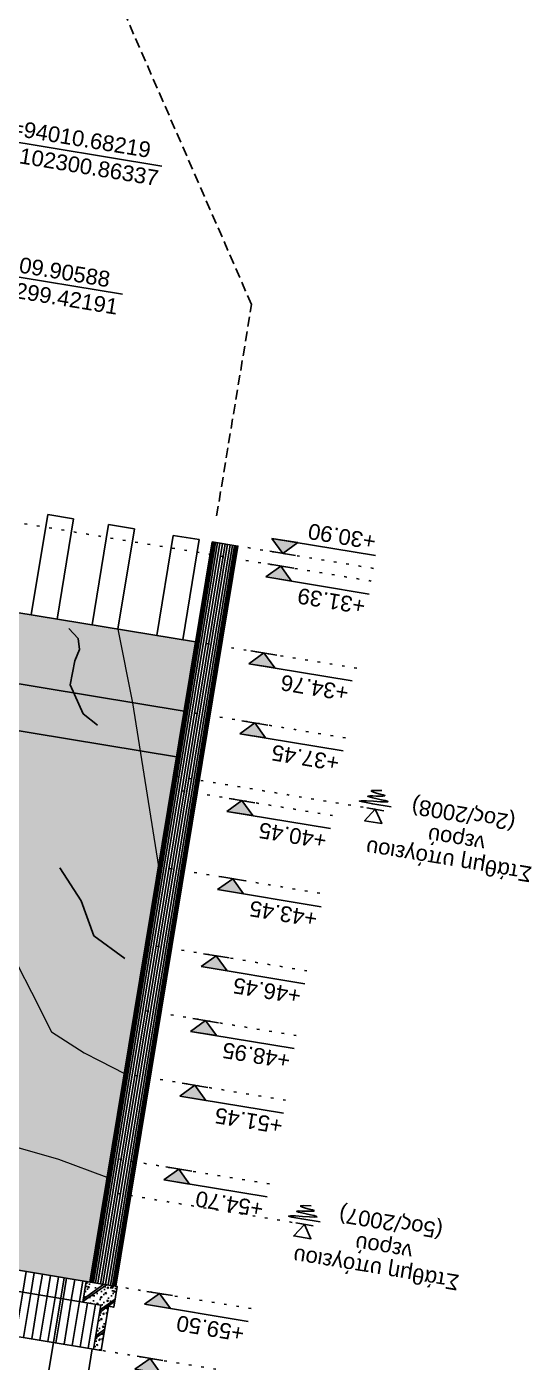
# Model space of a CAD drawing. Header units: metres. Extents: x 93017 to 94633, y 101979 to 102793.
# Drawn here: x 94247.6 to 94266.4, y 102216 to 102266.9 of the extents above; entities that cross this region are included whole.
import ezdxf
from ezdxf.enums import TextEntityAlignment as Align

# ---------------------------------------------------------------- set-up
doc = ezdxf.new("R2010")
doc.units = ezdxf.units.M
doc.header["$LTSCALE"] = 0.75
doc.header["$MEASUREMENT"] = 0
doc.linetypes.add('DASHED', pattern=[0.75, 0.5, -0.25])
doc.linetypes.add('SDOT1', pattern=[1, 0, -1])
for name, color, linetype in [('A-LEVELS', 2, 'Continuous'), ('OTM Hatch 0.15', 1, 'Continuous'), ('OTM Leaders', 2, 'Continuous'), ('OTM Line 0.15', 1, 'Continuous'), ('OTM Line 0.25', 2, 'Continuous'), ('OTM Line Dots 0.25', 2, 'SDOT1'), ('OTM Line Rock 0.50', 3, 'ROCKIN'), ('OTM Solid 253', 253, 'Continuous'), ('OTM Text 0.25', 2, 'Continuous'), ('ΚΑΤΑΣΚΕΥΗ', 7, 'Continuous')]:
    doc.layers.add(name, color=color, linetype=linetype)
doc.layers.add('contacts', color=2, linetype='Continuous', lineweight=20)
doc.layers.add('ΣΥΟ', color=170, linetype='Continuous', lineweight=25)
doc.styles.add('ARIAL', font='ARIAL.TTF')
doc.styles.add('DIM', font='wgsimpl.shx', dxfattribs={"width": 0.85})
doc.styles.add('WG-SIMPL', font='ugsimpl.shx', dxfattribs={"width": 1.05})
doc.linetypes.add('ROCKIN', pattern='A,0.0001,-0.2,[131,ltypeshp.shx,S=0.2,R=180,X=0.2,Y=0],-0.2,1,-0.1,[131,ltypeshp.shx,S=0.1,R=180,X=0.1,Y=0],-0.1,0.5,-0.05,[131,ltypeshp.shx,S=0.05,R=180,X=0.05,Y=0],-0.05,0.5', length=2.7001)
doc.dimstyles.new('Metro 1 to 100', dxfattribs={"dimtxt": 0.4, "dimasz": 0.3, "dimexe": 0, "dimexo": 0, "dimgap": 0.15, "dimtad": 1, "dimzin": 1, "dimdsep": 46, "dimtxsty": 'DIM', "dimcen": 0, "dimclrd": 256, "dimclre": 256, "dimclrt": 256, "dimadec": 0, "dimazin": 0, "dimtfac": 0.002556, "dimtmove": 2, "dimatfit": 0, "dimfxl": 0, "dimtolj": 1, "dimtzin": 0, "dimlwe": -1, "dimarcsym": 0})
pattern_1 = [(260.62593, (93730.02725, 102591.48373), (0.30832687, -0.05089984), [])]

# ---------------------------------------------------------------- blocks, each defined once
blk = doc.blocks.new('Level L')
at = {"layer": 'A-LEVELS'}
blk.add_hatch(color=256, dxfattribs=at).paths.add_polyline_path([(0.25, 0.25), (0, 0), (-0.25, 0.25)])
for p, q in [((0.25, 0.25), (-1.75, 0.25)), ((0.25, 0), (-0.25, 0))]:
    blk.add_line(p, q, dxfattribs=at)
blk.add_lwpolyline([(0.25, 0.25), (0, 0), (-0.25, 0.25)], close=True, dxfattribs=at)
at = {"layer": 'A-LEVELS', "style": 'WG-SIMPL', "width": 1.05}
blk.add_attdef('±000.00', (-1.713, 0.351), '', height=0.3, rotation=360, dxfattribs=at)

msp = doc.modelspace()

# ---------------------------------------------------------------- hatches: boundary and pattern name
at = {"lineweight": -3, "true_color": 0xdebd9c}
msp.add_hatch(color=31, dxfattribs=at).paths.add_polyline_path([(94175.272, 102232.403), (94176.187, 102233.104), (94177.521, 102234.126), (94178.738, 102235.058), (94179.406, 102235.779), (94179.946, 102236.375), (94180.568, 102237.053), (94181.412, 102237.977), (94181.652, 102238.26), (94182.363, 102238.52), (94182.983, 102238.28), (94183.397, 102237.723), (94184.956, 102237.955), (94186.396, 102238.722), (94186.862, 102239.075), (94188.323, 102239.933), (94189.513, 102241.003), (94190.704, 102242.074), (94192.872, 102242.932), (94195.041, 102243.79), (94198.865, 102243.767), (94200.571, 102243.757), (94202.665, 102244.5), (94203.724, 102244.775), (94204.363, 102244.941), (94205.895, 102245.647), (94206.882, 102245.484), (94207.533, 102246.468), (94208.469, 102247.883), (94209.771, 102250.708), (94211.317, 102253.934), (94219.759, 102252.54), (94220.353, 102248.979), (94221.055, 102248.864), (94220.087, 102247.755), (94219.9, 102247.539), (94219.759, 102247.158), (94219.448, 102246.908), (94218.693, 102246.301), (94217.863, 102245.867), (94216.611, 102245.213), (94215.892, 102244.809), (94214.775, 102244.181), (94213.624, 102243.352), (94213.049, 102242.937), (94210.971, 102241.768), (94209.294, 102240.812), (94207.878, 102240.037), (94209.274, 102239.059), (94209.851, 102238.913), (94211.488, 102239.218), (94213.04, 102239.814), (94213.769, 102240.094), (94215.257, 102240.962), (94217.499, 102242.27), (94219.667, 102243.536), (94220.74, 102244.162), (94223.079, 102245.094), (94224.328, 102245.645), (94227.343, 102245.705), (94229.02, 102245.014), (94229.602, 102244.774), (94229.971, 102243.715), (94231.414, 102242.565), (94230.362, 102244.616), (94230.69, 102245.917), (94230.823, 102246.446), (94231.021, 102247.231), (94232.472, 102246.994), (94235.955, 102246.423), (94239.902, 102245.776), (94242.863, 102245.291), (94242.993, 102244.503), (94243.209, 102243.958), (94243.21, 102243.301), (94242.898, 102242.87), (94242.82, 102242.4), (94243.386, 102240.769), (94243.621, 102240.673), (94244.092, 102239.341), (94244.729, 102237.537), (94245.233, 102236.112), (94246.027, 102233.862), (94246.466, 102232.745), (94246.755, 102232.133), (94247.794, 102230.096), (94248.559, 102228.594), (94249.801, 102227.786), (94250.403, 102227.485), (94251.336, 102226.996), (94250.683, 102223.037), (94248.839, 102223.719), (94247.112, 102224.221), (94245.689, 102225.07), (94244.755, 102225.49), (94243.206, 102225.882), (94241.261, 102226.376), (94239.912, 102226.717), (94238.427, 102227.106), (94236.973, 102227.37), (94235.367, 102227.511), (94234.453, 102227.476), (94232.971, 102227.386), (94232.203, 102227.322), (94231.303, 102227.454), (94229.294, 102227.748), (94227.84, 102227.961), (94225.752, 102228.21), (94222.522, 102228.594), (94220.539, 102228.831), (94219.54, 102228.949), (94218.703, 102228.759), (94217.629, 102228.119), (94217.198, 102227.862), (94216.001, 102227.465), (94215.55, 102227.351), (94214.305, 102227.296), (94213.545, 102227.422), (94212.569, 102227.751), (94211.129, 102228.237), (94210.17, 102228.565), (94209.229, 102229.007), (94207.767, 102229.695), (94206.844, 102229.906), (94205.379, 102230.242), (94203.427, 102230.7), (94202.085, 102231.029), (94200.956, 102231.076), (94199.993, 102231.115), (94198.467, 102231.35), (94196.984, 102231.578), (94196.493, 102231.671), (94195.118, 102231.973), (94193.882, 102232.233), (94192.646, 102232.351), (94191.15, 102232.495), (94189.123, 102232.499), (94186.93, 102231.495), (94185.901, 102231.4), (94184.062, 102231.231), (94182.874, 102231.479), (94180.911, 102231.868), (94180.42, 102231.964), (94178.932, 102232.164), (94177.547, 102232.35)])
at = {"lineweight": -3}
msp.add_hatch(color=43, dxfattribs=at).paths.add_polyline_path([(94251.093, 102243.942), (94242.863, 102245.291), (94242.993, 102244.503), (94243.209, 102243.958), (94243.21, 102243.301), (94242.898, 102242.87), (94242.82, 102242.4), (94243.386, 102240.769), (94243.621, 102240.673), (94245.131, 102236.4), (94246.027, 102233.862), (94246.544, 102232.547), (94248.559, 102228.594), (94249.46, 102228.007), (94249.801, 102227.786), (94250.403, 102227.485), (94251.336, 102226.996), (94252.151, 102231.93), (94252.639, 102234.89), (94252.141, 102238.012), (94251.643, 102241.135)])
at = {"lineweight": -3, "true_color": 0xffb870}
msp.add_hatch(color=31, dxfattribs=at).paths.add_polyline_path([(94250.025, 102219.053), (94250.683, 102223.037), (94248.839, 102223.719), (94247.112, 102224.221), (94245.689, 102225.07), (94244.755, 102225.49), (94243.206, 102225.882), (94241.261, 102226.376), (94239.315, 102226.869), (94238.427, 102227.106), (94236.973, 102227.37), (94235.367, 102227.511), (94233.328, 102227.416), (94232.203, 102227.322), (94227.343, 102228.02), (94225.255, 102228.269), (94221.036, 102228.771), (94219.54, 102228.949), (94218.608, 102228.737), (94217.629, 102228.119), (94217.198, 102227.862), (94215.55, 102227.351), (94214.305, 102227.296), (94213.545, 102227.422), (94210.649, 102228.398), (94210.17, 102228.565), (94207.767, 102229.695), (94205.379, 102230.242), (94202.085, 102231.029), (94199.996, 102231.115), (94196.984, 102231.578), (94193.882, 102232.233), (94191.15, 102232.495), (94189.123, 102232.499), (94186.93, 102231.495), (94184.062, 102231.231), (94182.384, 102231.581), (94180.42, 102231.964), (94177.547, 102232.35), (94175.272, 102232.403), (94173.272, 102231.143), (94172.035, 102229.901), (94175.069, 102229.4), (94176.872, 102229.103), (94185.862, 102228.092), (94196.217, 102226.927), (94206.167, 102225.808), (94215.366, 102224.774), (94218.265, 102224.295), (94229.582, 102222.428), (94243.112, 102220.195)])
at = {"layer": 'OTM Hatch 0.15', "ltscale": 0.1}
h = msp.add_hatch(dxfattribs=at)
h.set_pattern_fill('CONCRETE2', color=256, scale=0.05, angle=170.6259, style=0)
h.set_pattern_definition([(170.62593, (94585.1585, 101925.0509), (-0.1628795, -0.986646), [0.05, -0.95]), (260.62593, (94585.1091, 101925.059), (0.986646, -0.1628795), [0.05, -0.95]), (215.62593, (94585.1585, 101925.0509), (-0.1628795, -0.986646), [0.0707107, -1.343503]), (170.62593, (94585.3888, 101924.9115), (-0.1628795, -0.986646), [0.05, -0.95]), (260.62593, (94585.3888, 101924.9115), (0.986646, -0.1628795), [0.05, -0.95]), (305.62593, (94585.3395, 101924.91964), (0.986646, -0.1628795), [0.0707107, -1.343503]), (170.62593, (94584.8878, 101924.6395), (-0.1628795, -0.986646), [0.05, -0.95]), (260.62593, (94584.8878, 101924.6395), (0.986646, -0.1628795), [0.05, -0.95]), (305.62593, (94584.8385, 101924.6476), (0.986646, -0.1628795), [0.0707107, -1.343503]), (350.62593, (94584.9535, 101924.73), (0.1628795, 0.986646), [0.1, -0.9]), (80.62593, (94584.9535, 101924.73), (-0.986646, 0.1628795), [0.1, -0.9]), (305.62593, (94584.96975, 101924.82866), (0.986646, -0.1628795), [0.1414214, -1.2727922]), (350.62593, (94585.5948, 101924.6241), (0.1628795, 0.986646), [0.05, -0.95]), (260.62593, (94585.5948, 101924.6241), (0.986646, -0.1628795), [0.05, -0.95]), (215.62593, (94585.6441, 101924.616), (-0.1628795, -0.986646), [0.0707107, -1.343503]), (170.62593, (94585.4884, 101924.2869), (-0.1628795, -0.986646), [0.05, -0.95]), (260.62593, (94585.4884, 101924.2869), (0.986646, -0.1628795), [0.05, -0.95]), (305.62593, (94585.4391, 101924.2951), (0.986646, -0.1628795), [0.0707107, -1.343503]), (350.62593, (94585.1187, 101924.1959), (0.1628795, 0.986646), [0.05, -0.95]), (80.62593, (94585.1187, 101924.1959), (-0.986646, 0.1628795), [0.05, -0.95]), (305.62593, (94585.1268, 101924.2453), (0.986646, -0.1628795), [0.0707107, -1.343503]), (350.62593, (94585.2087, 101924.4345), (0.1628795, 0.986646), [0.05, -0.95]), (260.62593, (94585.2087, 101924.4345), (0.986646, -0.1628795), [0.05, -0.95]), (215.62593, (94585.2581, 101924.4263), (-0.1628795, -0.986646), [0.0707107, -1.343503]), (170.62593, (94585.4061, 101924.4019), (-0.1628795, -0.986646), [0.1, -0.9]), (80.62593, (94585.4061, 101924.4019), (-0.986646, 0.1628795), [0.1, -0.9]), (215.62593, (94585.42236, 101924.50055), (-0.1628795, -0.986646), [0.1414214, -1.2727922]), (215.62593, (94585.8079, 101924.99435), (0.4118833, -0.5747627), []), (215.62593, (94585.7093, 101925.0106), (0.4118833, -0.5747627), []), (170.62593, (94585.7998, 101924.945), (-0.1628795, -0.986646), [0, -0.4, 0, -0.55, 0, -0.05]), (170.62593, (94585.6848, 101924.8626), (-0.1628795, -0.986646), [0, -0.2, 0, -0.4, 0, -0.4]), (170.62593, (94585.2246, 101924.8373), (-0.1628795, -0.986646), [0, -0.4, 0, -0.6]), (170.62593, (94585.7016, 101924.6572), (-0.1628795, -0.986646), [0, -0.55, 0, -0.45]), (170.62593, (94585.34, 101924.6155), (-0.1628795, -0.986646), [0, -1]), (170.62593, (94585.521, 101924.4843), (-0.1628795, -0.986646), [0, -0.5, 0, -0.5]), (170.62593, (94585.5047, 101924.3856), (-0.1628795, -0.986646), [0, -0.4, 0, -0.6]), (170.62593, (94585.3898, 101924.3032), (-0.1628795, -0.986646), [0, -0.3, 0, -0.35, 0, -0.35]), (170.62593, (94585.4228, 101924.1964), (-0.1628795, -0.986646), [0, -0.45, 0, -0.55]), (170.62593, (94585.3572, 101924.1059), (-0.1628795, -0.986646), [0, -0.3, 0, -0.25, 0, -0.45])])
h.paths.add_polyline_path([(94250.733, 102218.126), (94250.931, 102218.093), (94251.061, 102218.882), (94249.877, 102219.078), (94249.747, 102218.288), (94250.437, 102218.174), (94250.161, 102216.497), (94250.457, 102216.448)])
at = {"layer": 'OTM Solid 253', "ltscale": 0.05}
h = msp.add_hatch(dxfattribs=at)
h.set_pattern_fill('LINE', color=256, scale=2.5, angle=270, style=0)
h.set_pattern_definition(pattern_1)
h.paths.add_polyline_path([(94249.747, 102218.288), (94244.758, 102219.112), (94244.888, 102219.901), (94249.877, 102219.078)])
h = msp.add_hatch(dxfattribs=at)
h.set_pattern_fill('LINE', color=256, scale=2.5, angle=270, style=0)
h.set_pattern_definition(pattern_1)
h.paths.add_polyline_path([(94250.161, 102216.497), (94243.768, 102217.552), (94244.045, 102219.23), (94250.437, 102218.174)])
at = {"layer": 'OTM Text 0.25', "ltscale": 0.5, "true_color": 0xc4c487}
msp.add_hatch(color=53, dxfattribs=at).paths.add_polyline_path([(94251.093, 102243.942), (94251.643, 102241.135), (94252.639, 102234.89), (94253.128, 102237.85), (94254.054, 102243.458)])

# ---------------------------------------------------------------- linework, layer by layer
at = {"layer": 'contacts'}
for p, q in [((94251.093, 102243.942), (94251.643, 102241.135)), ((94251.643, 102241.135), (94252.639, 102234.89))]:
    msp.add_line(p, q, dxfattribs=at)
at = {"layer": 'contacts', "flags": 128}
for points in [[(94242.863, 102245.291), (94242.993, 102244.503), (94243.209, 102243.958), (94243.21, 102243.301), (94242.898, 102242.87), (94242.82, 102242.4), (94243.386, 102240.769), (94243.621, 102240.673), (94244.092, 102239.341), (94244.729, 102237.537), (94245.233, 102236.112), (94246.027, 102233.862), (94246.466, 102232.745), (94246.755, 102232.133), (94247.794, 102230.096), (94248.559, 102228.594), (94249.801, 102227.786), (94250.403, 102227.485), (94251.336, 102226.996)], [(94250.683, 102223.037), (94248.838, 102223.719), (94247.111, 102224.221)]]:
    msp.add_lwpolyline(points, dxfattribs=at)
at = {"layer": 'OTM Line 0.15', "ltscale": 0.05}
for p, q in [((94249.038, 102219.216), (94247.967, 102212.723)), ((94249.038, 102219.216), (94247.967, 102212.723)), ((94250.111, 102216.505), (94249.447, 102212.479))]:
    msp.add_line(p, q, dxfattribs=at)
at = {"layer": 'OTM Line 0.25'}
for p, q in [((94247.781, 102244.486), (94248.412, 102248.307)), ((94248.412, 102248.307), (94249.398, 102248.144)), ((94248.768, 102244.324), (94249.398, 102248.144)), ((94250.107, 102244.105), (94250.737, 102247.923)), ((94251.093, 102243.943), (94251.723, 102247.76)), ((94252.574, 102243.701), (94253.203, 102247.516)), ((94250.025, 102219.053), (94254.683, 102247.271)), ((94251.012, 102218.89), (94255.67, 102247.109)), ((94253.561, 102243.539), (94254.19, 102247.353)), ((94250.725, 102223.296), (94250.791, 102223.691))]:
    msp.add_line(p, q, dxfattribs=at)
at = {"layer": 'OTM Line 0.25', "ltscale": 0.05}
for p, q in [((94250.737, 102247.923), (94251.723, 102247.76)), ((94253.203, 102247.516), (94254.19, 102247.353)), ((94254.683, 102247.271), (94255.67, 102247.109)), ((94244.888, 102219.901), (94249.877, 102219.078)), ((94249.747, 102218.288), (94244.758, 102219.112)), ((94243.768, 102217.552), (94250.161, 102216.497))]:
    msp.add_line(p, q, dxfattribs=at)
at = {"layer": 'OTM Line 0.25'}
msp.add_lwpolyline([(94250.733, 102218.126), (94250.931, 102218.093), (94251.061, 102218.882), (94249.877, 102219.078), (94249.747, 102218.288), (94250.437, 102218.174), (94250.161, 102216.497), (94250.457, 102216.448), (94250.733, 102218.126)], dxfattribs=at)
at = {"layer": 'OTM Line Dots 0.25', "ltscale": 0.5}
for p, q in [((94260.754, 102245.773), (94219.759, 102252.54)), ((94260.834, 102246.256), (94255.67, 102247.109)), ((94260.205, 102242.45), (94254.054, 102243.457)), ((94259.767, 102239.796), (94253.706, 102240.797)), ((94259.279, 102236.836), (94253.217, 102237.836)), ((94258.79, 102233.876), (94252.728, 102234.876)), ((94258.301, 102230.916), (94252.24, 102231.916)), ((94257.894, 102228.449), (94251.833, 102229.45)), ((94257.487, 102225.983), (94251.425, 102226.983)), ((94256.868, 102222.789), (94250.807, 102223.789)), ((94256.175, 102218.038), (94251.061, 102218.882)), ((94255.768, 102215.571), (94250.457, 102216.448))]:
    msp.add_line(p, q, dxfattribs=at)
at = {"layer": 'OTM Line Dots 0.25', "color": 130, "ltscale": 0.5}
msp.add_line((94260.908, 102237.073), (94253.22, 102238.343), dxfattribs=at)
at = {"layer": 'OTM Line Dots 0.25', "color": 5, "ltscale": 0.5}
msp.add_line((94258.204, 102221.25), (94250.595, 102222.507), dxfattribs=at)
at = {"layer": 'OTM Line Rock 0.50', "color": 1}
for p, q in [((94253.617, 102240.811), (94228.501, 102244.957)), ((94253.33, 102239.072), (94228.793, 102243.123))]:
    msp.add_line(p, q, dxfattribs=at)
msp.add_lwpolyline([(94254.054, 102243.458), (94220.353, 102248.979), (94219.759, 102252.54), (94209.786, 102254.187), (94208.076, 102250.987), (94142.516, 102261.712)], dxfattribs=at)
at = {"layer": 'OTM Solid 253', "linetype": 'DASHED'}
for p, q in [((94256.186, 102256.313), (94249.404, 102271.868)), ((94254.856, 102248.256), (94256.186, 102256.313))]:
    msp.add_line(p, q, dxfattribs=at)
at = {"layer": 'OTM Solid 253'}
for p, q in [((94250.035, 102219.052), (94254.693, 102247.27)), ((94250.05, 102219.049), (94254.708, 102247.267)), ((94250.069, 102219.046), (94254.728, 102247.264)), ((94250.109, 102219.04), (94254.767, 102247.258)), ((94250.158, 102219.031), (94254.817, 102247.249)), ((94250.232, 102219.019), (94254.891, 102247.237)), ((94250.321, 102219.004), (94254.979, 102247.223)), ((94250.42, 102218.988), (94255.078, 102247.206)), ((94255.177, 102247.19), (94250.518, 102218.972)), ((94250.617, 102218.956), (94255.275, 102247.174)), ((94250.716, 102218.939), (94255.374, 102247.157)), ((94250.805, 102218.925), (94255.463, 102247.143)), ((94250.879, 102218.912), (94255.537, 102247.131)), ((94250.928, 102218.904), (94255.586, 102247.122)), ((94250.967, 102218.898), (94255.626, 102247.116)), ((94250.987, 102218.895), (94255.645, 102247.113)), ((94251.002, 102218.892), (94255.66, 102247.11))]:
    msp.add_line(p, q, dxfattribs=at)
at = {"layer": 'OTM Text 0.25', "color": 8, "linetype": 'Continuous', "ltscale": 0.5}
for points in [[(94250.311, 102240.286), (94249.762, 102240.715), (94249.271, 102241.813), (94249.452, 102242.735), (94249.623, 102243.158), (94249.57, 102243.585), (94249.214, 102243.964)], [(94251.36, 102231.379), (94250.177, 102232.255), (94249.688, 102233.581), (94248.871, 102234.84)]]:
    msp.add_lwpolyline(points, dxfattribs=at)
at = {"layer": 'ΚΑΤΑΣΚΕΥΗ'}
for p, q in [((94250.025, 102219.053), (94254.054, 102243.457)), ((94250.035, 102219.052), (94254.064, 102243.455)), ((94252.006, 102230.745), (94252.071, 102231.14)), ((94251.561, 102228.052), (94251.626, 102228.447)), ((94250.725, 102223.295), (94250.79, 102223.689))]:
    msp.add_line(p, q, dxfattribs=at)
at = {"layer": 'ΣΥΟ', "color": 130, "ltscale": 0.3}
msp.add_line((94261.237, 102237.019), (94260.579, 102237.128), dxfattribs=at)
at = {"layer": 'ΣΥΟ', "color": 170, "ltscale": 0.3}
msp.add_line((94258.533, 102221.196), (94257.876, 102221.305), dxfattribs=at)
at = {"layer": 'ΣΥΟ', "color": 130, "ltscale": 0.3}
msp.add_lwpolyline([(94261.512, 102237.164), (94260.808, 102237.28), (94260.426, 102237.352), (94260.303, 102237.389), (94260.373, 102237.4), (94260.572, 102237.394), (94260.837, 102237.378), (94261.101, 102237.361), (94261.3, 102237.353), (94261.386, 102237.358), (94261.369, 102237.377), (94261.277, 102237.405), (94261.136, 102237.439), (94260.972, 102237.475), (94260.813, 102237.511), (94260.686, 102237.542), (94260.617, 102237.565), (94260.625, 102237.578), (94260.696, 102237.583), (94260.81, 102237.582), (94260.946, 102237.578), (94261.081, 102237.575), (94261.195, 102237.575), (94261.268, 102237.581), (94261.276, 102237.596), (94261.209, 102237.622), (94261.091, 102237.655), (94260.954, 102237.693), (94260.833, 102237.729), (94260.759, 102237.761), (94260.767, 102237.783), (94260.889, 102237.792), (94261.159, 102237.784)], dxfattribs=at)
msp.add_lwpolyline([(94260.908, 102237.073), (94261.155, 102236.526), (94260.497, 102236.634)], close=True, dxfattribs=at)
at = {"layer": 'ΣΥΟ', "color": 170, "ltscale": 0.3}
msp.add_lwpolyline([(94258.809, 102221.341), (94258.104, 102221.457), (94257.723, 102221.529), (94257.599, 102221.566), (94257.67, 102221.577), (94257.869, 102221.571), (94258.133, 102221.555), (94258.397, 102221.538), (94258.597, 102221.53), (94258.683, 102221.535), (94258.666, 102221.554), (94258.574, 102221.582), (94258.432, 102221.616), (94258.269, 102221.652), (94258.11, 102221.688), (94257.983, 102221.719), (94257.914, 102221.742), (94257.921, 102221.755), (94257.993, 102221.76), (94258.107, 102221.759), (94258.242, 102221.755), (94258.378, 102221.752), (94258.492, 102221.752), (94258.564, 102221.758), (94258.573, 102221.773), (94258.506, 102221.799), (94258.388, 102221.832), (94258.251, 102221.87), (94258.129, 102221.906), (94258.056, 102221.938), (94258.064, 102221.96), (94258.186, 102221.969), (94258.456, 102221.961)], dxfattribs=at)
msp.add_lwpolyline([(94258.204, 102221.25), (94258.452, 102220.703), (94257.794, 102220.811)], close=True, dxfattribs=at)

# ---------------------------------------------------------------- block references
at = {"layer": 'A-LEVELS'}
ref = msp.add_blockref('Level L', (94257.376, 102246.827), dxfattribs=dict(at, xscale=-1.999999999980806, yscale=2, zscale=2, rotation=350.6259288741094))
ref.add_attrib('±000.00', '+30.90', (94260.968, 102247.554, 0.003), dxfattribs={"height": 0.6, "rotation": 170.6259, "style": 'WG-SIMPL', "width": 1.05})
at = {"layer": 'A-LEVELS', "xscale": 1.999999999980806, "yscale": 2, "rotation": 170.6259288741093}
for p, zscale, values in [((94257.301, 102246.343), 1.999999999999999, {'±000.00': '+31.39'}), ((94256.659, 102243.036), 2, {'±000.00': '+34.76'}), ((94256.309, 102240.366), 2, {'±000.00': '+37.45'}), ((94255.821, 102237.406), 2, {'±000.00': '+40.45'}), ((94255.467, 102234.424), 2, {'±000.00': '+43.45'}), ((94254.843, 102231.487), 2, {'±000.00': '+46.45'}), ((94254.436, 102229.02), 2, {'±000.00': '+48.95'}), ((94253.41, 102223.359), 2, {'±000.00': '+54.70'}), ((94252.682, 102218.615), 2, {'±000.00': '+59.50'})]:
    msp.add_blockref('Level L', p, dxfattribs=dict(at, zscale=zscale)).add_auto_attribs(values)
at = {"layer": 'A-LEVELS'}
ref = msp.add_blockref('Level L', (94254.029, 102226.553), dxfattribs=dict(at, xscale=1.999999999980806, yscale=2, zscale=2, rotation=170.6259288741093))
ref.add_attrib('±000.00', '+51.45', (94257.413, 102225.283, 0.003), dxfattribs={"height": 0.6, "rotation": 170.6259, "style": 'WG-SIMPL', "width": 1.05})
ref = msp.add_blockref('Level L', (94252.315, 102216.142), dxfattribs=dict(at, xscale=1.999999999980806, yscale=2, zscale=2, rotation=170.6259288741093))
ref.add_attrib('±000.00', '+62.00', (94255.462, 102214.91, 0.003), dxfattribs={"height": 0.6, "rotation": 170.6259, "style": 'WG-SIMPL', "width": 1.05})

# ---------------------------------------------------------------- texts
at = {"layer": 'OTM Text 0.25', "style": 'ARIAL'}
for s, p in [('X=94010.68219     ', (94246.424, 102262.869)), ('Y=102300.86337  ', (94246.26, 102261.874)), ('X=94009.90588    ', (94244.874, 102257.938)), ('Y=102299.42191', (94244.714, 102256.968))]:
    msp.add_text(s, height=0.6, rotation=350.6259, dxfattribs=at).set_placement(p)
for s, p in [('(2ος/2008)', (94266.235, 102236.544)), ('νερού', (94265.082, 102235.74)), ('Στάθμη υπόγειου', (94266.86, 102234.579)), ('(5ος/2007)', (94263.465, 102220.984)), ('νερού', (94262.312, 102220.18)), ('Στάθμη υπόγειου', (94264.089, 102219.019))]:
    msp.add_text(s, height=0.6, rotation=170.6259, dxfattribs=at).set_placement(p, align=Align.MIDDLE_LEFT)

# ---------------------------------------------------------------- leaders
at = {"layer": 'OTM Leaders', "lineweight": 0}
for points in [[(94243.839, 102262.373), (94246.249, 102262.671), (94252.771, 102261.594)], [(94243.063, 102260.931), (94244.756, 102257.784), (94251.26, 102256.711)]]:
    msp.add_leader(points, dimstyle='Metro 1 to 100', override={"dimasz": 0.15, "dimldrblk": 'Dot'}, dxfattribs=at)

doc.saveas('drawing.dxf')
